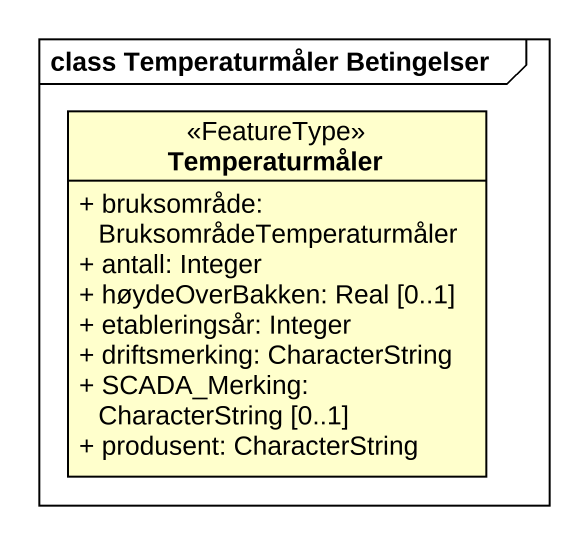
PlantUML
@startuml
mainframe class Temperaturmåler Betingelser
hide circle
hide empty members
skinparam classAttributeIconSize 0
class Temperaturmåler <<FeatureType>> {
  + bruksområde: BruksområdeTemperaturmåler
  + antall: Integer
  + høydeOverBakken: Real [0..1]
  + etableringsår: Integer
  + driftsmerking: CharacterString
  + SCADA_Merking: CharacterString [0..1]
  + produsent: CharacterString
}
@enduml
